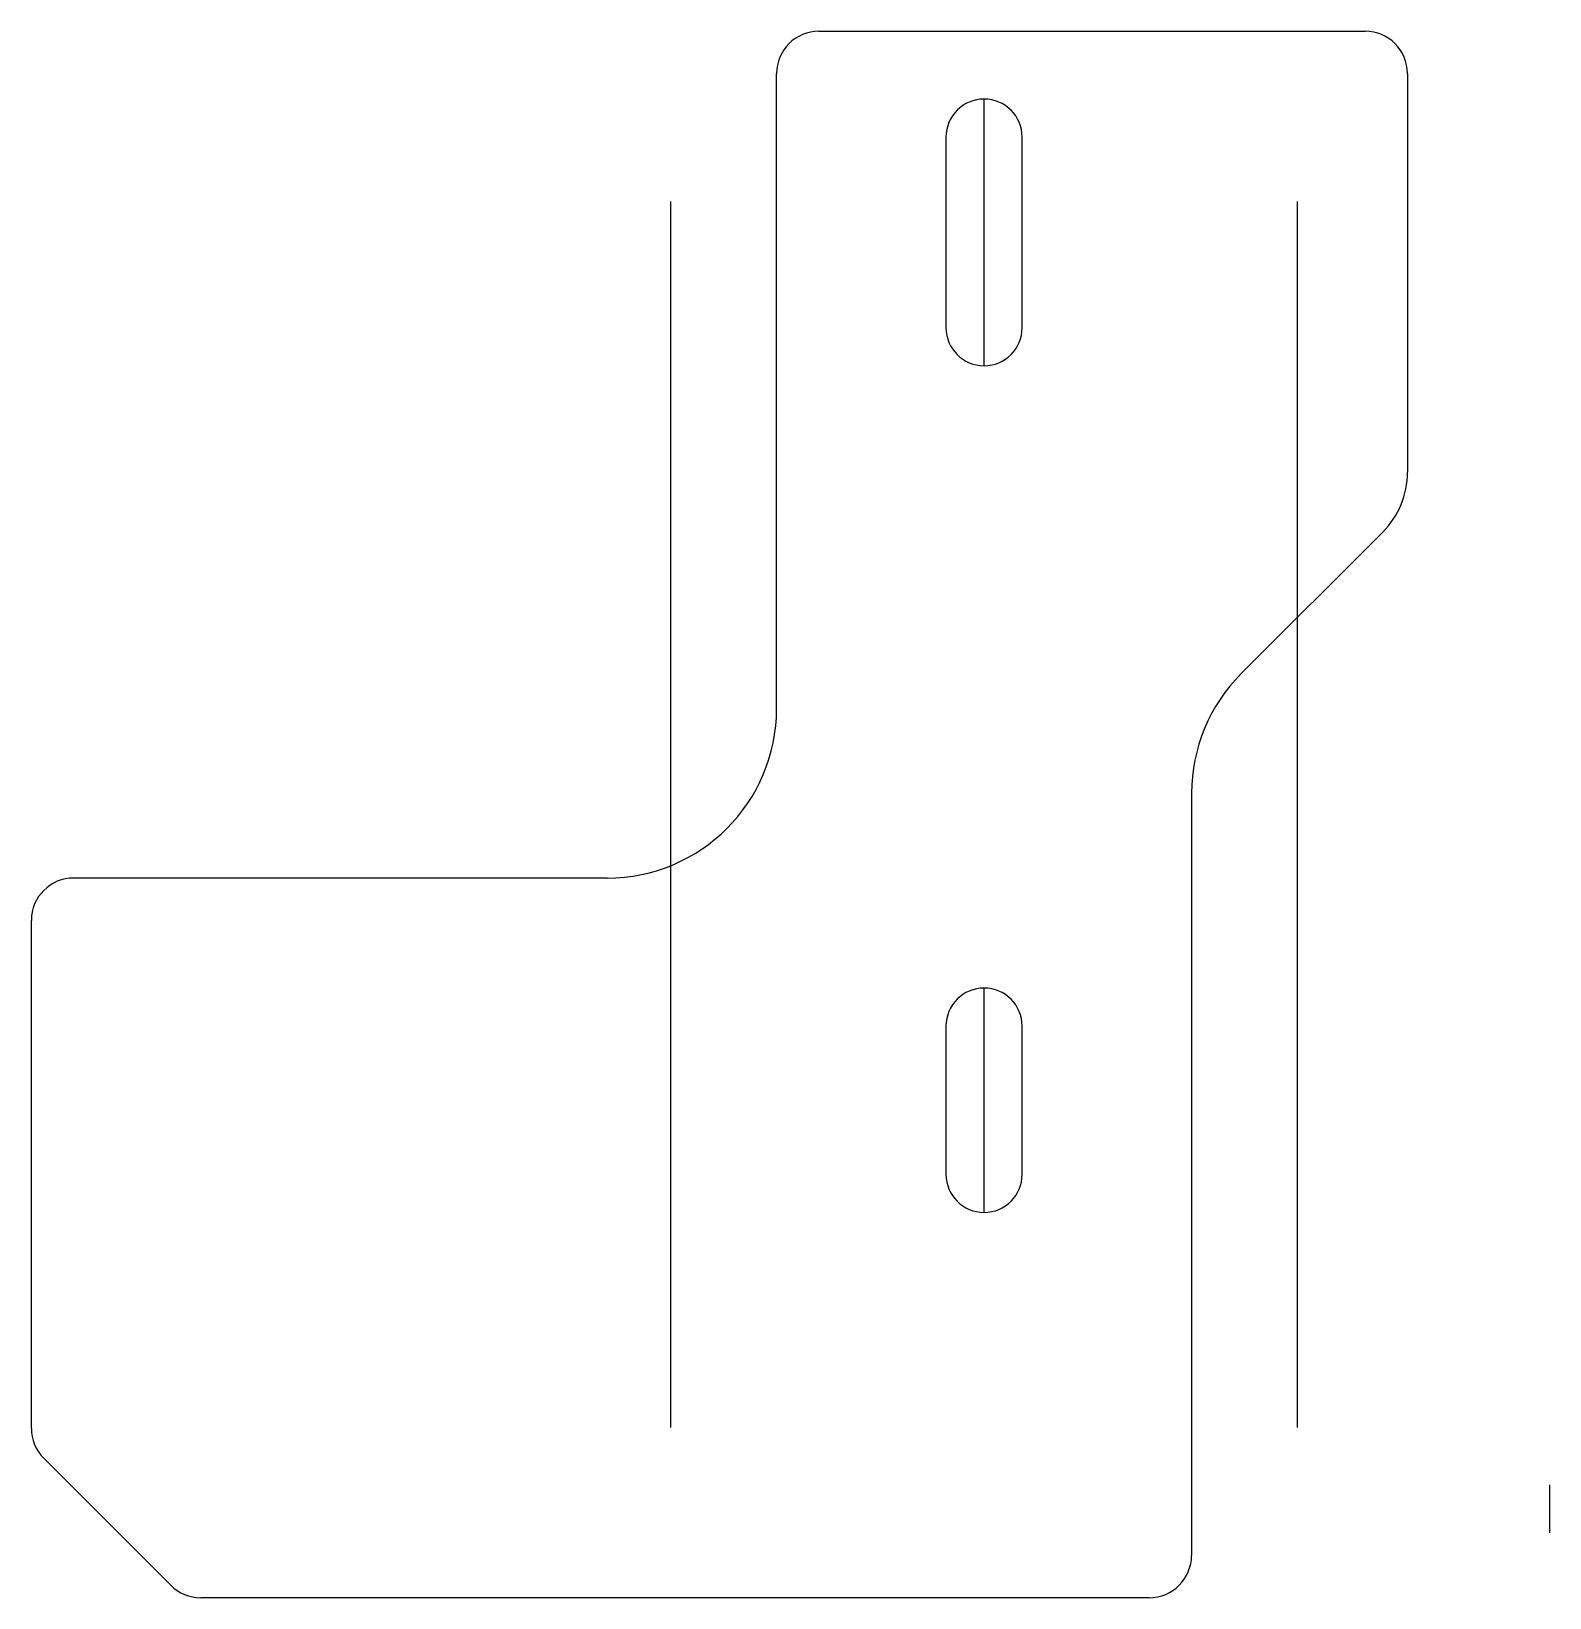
# Model space of a CAD drawing. Header units: millimetres. Extents: x -22.5 to 13.4, y -18.5 to 18.5.
import ezdxf

# ---------------------------------------------------------------- set-up
doc = ezdxf.new("R2010")
doc.units = ezdxf.units.MM
doc.layers.get('0').update_dxf_attribs({"linetype": 'CONTINUOUS'})

msp = doc.modelspace()

# ---------------------------------------------------------------- linework, layer by layer
for p, q in [((-3.9, 18.5), (9, 18.5)), ((-4.9, 2.5), (-4.9, 17.5)), ((10, 17.5), (10, 8.085)), ((0, 10.6), (0, 16.9)), ((-7.4, -14.482), (-7.4, 14.482)), ((7.4, -14.482), (7.4, 14.482)), ((6.072, 3.328), (9.414, 6.671)), ((4.9, 0.5), (4.9, -17.5)), ((-8.9, -1.5), (-21.5, -1.5)), ((-22.5, -14.5), (-22.5, -2.5)), ((0, -9.4), (0, -4.1)), ((-19.207, -18.207), (-22.207, -15.207)), ((13.357, -15.838), (13.357, -16.965)), ((3.9, -18.5), (-18.5, -18.5))]:
    msp.add_line(p, q)
for points in [[(0.9, 11.5), (0.9, 16, 1), (-0.9, 16), (-0.9, 11.5, 1)], [(0.9, -8.5), (0.9, -5, 1), (-0.9, -5), (-0.9, -8.5, 1)]]:
    msp.add_lwpolyline(points, format="xyb", close=True)
for centre, radius, start, end in [((9, 17.5), 1, 0, 90), ((-3.9, 17.5), 1, 90, 180), ((8, 8.085), 2, -45, 0), ((8.9, 0.5), 4, 135, 180), ((-8.9, 2.5), 4, -90, 0), ((-21.5, -2.5), 1, 90, 180), ((-21.5, -14.5), 1, 180, 225), ((3.9, -17.5), 1, -90, 0), ((-18.5, -17.5), 1, 225, 270)]:
    msp.add_arc(centre, radius, start, end)

doc.saveas('drawing.dxf')
